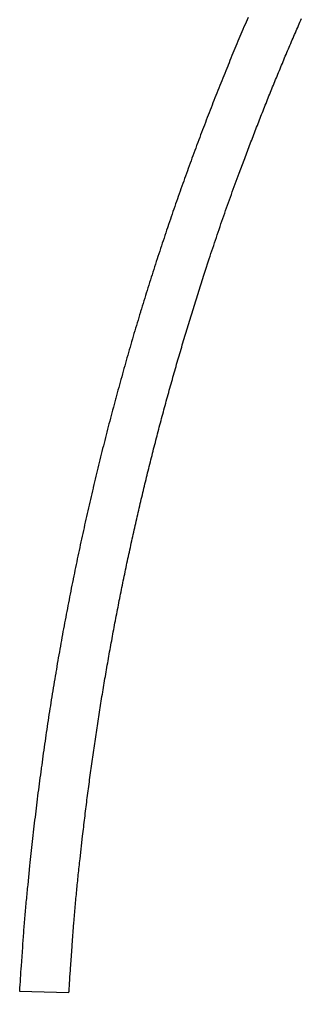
# Model space of a CAD drawing. Extents: x -7325 to -371, y -3238 to 133.
# Drawn here: x -5355.1 to -5274.1, y -1911.4 to -1632.3 of the extents above; entities that cross this region are included whole.
import ezdxf

# ---------------------------------------------------------------- set-up
doc = ezdxf.new("R2010")
doc.units = 0
doc.header["$MEASUREMENT"] = 0
doc.layers.add('NAILERS', color=7, linetype='CONTINUOUS')

msp = doc.modelspace()

# ---------------------------------------------------------------- linework, layer by layer
at = {"layer": 'NAILERS'}
msp.add_lwpolyline([(-5289.46, -1631.71), (-5289.76, -1632.39), (-5290.05, -1633.08), (-5290.34, -1633.76), (-5290.64, -1634.44), (-5290.93, -1635.13), (-5291.22, -1635.81), (-5291.51, -1636.5), (-5291.8, -1637.18), (-5292.09, -1637.87), (-5292.38, -1638.55), (-5292.66, -1639.24), (-5292.95, -1639.92), (-5293.24, -1640.61), (-5293.52, -1641.3), (-5293.81, -1641.98), (-5294.09, -1642.67), (-5294.38, -1643.36), (-5294.66, -1644.05), (-5294.94, -1644.73), (-5295.22, -1645.42), (-5295.32, -1645.65), (-5295.6, -1646.35), (-5295.89, -1647.05), (-5296.17, -1647.75), (-5296.46, -1648.46), (-5296.74, -1649.16), (-5297.03, -1649.87), (-5297.31, -1650.57), (-5297.59, -1651.27), (-5297.87, -1651.98), (-5298.15, -1652.68), (-5298.43, -1653.39), (-5298.71, -1654.09), (-5298.99, -1654.8), (-5299.27, -1655.51), (-5299.55, -1656.21), (-5299.82, -1656.92), (-5300.1, -1657.63), (-5300.37, -1658.33), (-5300.65, -1659.04), (-5300.92, -1659.75), (-5301.2, -1660.46), (-5301.47, -1661.16), (-5301.74, -1661.87), (-5302.01, -1662.58), (-5302.28, -1663.29), (-5302.55, -1664), (-5302.82, -1664.71), (-5303.09, -1665.42), (-5303.36, -1666.13), (-5303.62, -1666.84), (-5303.89, -1667.55), (-5304.16, -1668.26), (-5304.24, -1668.48), (-5304.51, -1669.21), (-5304.78, -1669.93), (-5305.05, -1670.66), (-5305.31, -1671.38), (-5305.58, -1672.11), (-5305.85, -1672.83), (-5306.11, -1673.56), (-5306.38, -1674.29), (-5306.64, -1675.02), (-5306.91, -1675.74), (-5307.17, -1676.47), (-5307.43, -1677.2), (-5307.7, -1677.93), (-5307.96, -1678.65), (-5308.22, -1679.38), (-5308.48, -1680.11), (-5308.74, -1680.84), (-5308.99, -1681.57), (-5309.25, -1682.3), (-5309.51, -1683.03), (-5309.76, -1683.76), (-5310.02, -1684.49), (-5310.27, -1685.22), (-5310.53, -1685.95), (-5310.78, -1686.68), (-5311.03, -1687.41), (-5311.29, -1688.14), (-5311.54, -1688.88), (-5311.79, -1689.61), (-5312.04, -1690.34), (-5312.29, -1691.07), (-5312.53, -1691.8), (-5312.61, -1692.03), (-5312.86, -1692.77), (-5313.11, -1693.52), (-5313.36, -1694.27), (-5313.61, -1695.01), (-5313.86, -1695.76), (-5314.11, -1696.51), (-5314.36, -1697.26), (-5314.61, -1698.01), (-5314.85, -1698.76), (-5315.1, -1699.5), (-5315.34, -1700.25), (-5315.59, -1701), (-5315.83, -1701.75), (-5316.07, -1702.5), (-5316.32, -1703.25), (-5316.56, -1704), (-5316.8, -1704.75), (-5317.04, -1705.5), (-5317.28, -1706.26), (-5317.51, -1707.01), (-5317.75, -1707.76), (-5317.99, -1708.51), (-5318.23, -1709.26), (-5318.46, -1710.01), (-5318.7, -1710.77), (-5318.93, -1711.52), (-5319.16, -1712.27), (-5319.4, -1713.03), (-5319.63, -1713.78), (-5319.86, -1714.53), (-5320.09, -1715.29), (-5320.32, -1716.04), (-5320.39, -1716.26), (-5320.62, -1717.03), (-5320.85, -1717.8), (-5321.08, -1718.57), (-5321.31, -1719.34), (-5321.54, -1720.1), (-5321.77, -1720.87), (-5322, -1721.64), (-5322.23, -1722.41), (-5322.46, -1723.18), (-5322.68, -1723.95), (-5322.91, -1724.72), (-5323.13, -1725.49), (-5323.36, -1726.26), (-5323.58, -1727.04), (-5323.8, -1727.81), (-5324.02, -1728.58), (-5324.24, -1729.35), (-5324.46, -1730.12), (-5324.68, -1730.89), (-5324.9, -1731.67), (-5325.12, -1732.44), (-5325.34, -1733.21), (-5325.55, -1733.98), (-5325.77, -1734.76), (-5325.98, -1735.53), (-5326.2, -1736.3), (-5326.41, -1737.08), (-5326.62, -1737.85), (-5326.84, -1738.63), (-5327.05, -1739.4), (-5327.26, -1740.18), (-5327.47, -1740.95), (-5327.53, -1741.17), (-5327.74, -1741.96), (-5327.95, -1742.75), (-5328.16, -1743.54), (-5328.37, -1744.33), (-5328.58, -1745.12), (-5328.79, -1745.91), (-5329, -1746.7), (-5329.2, -1747.49), (-5329.41, -1748.28), (-5329.62, -1749.07), (-5329.82, -1749.86), (-5330.02, -1750.65), (-5330.23, -1751.44), (-5330.43, -1752.24), (-5330.63, -1753.03), (-5330.83, -1753.82), (-5331.03, -1754.61), (-5331.23, -1755.4), (-5331.43, -1756.2), (-5331.63, -1756.99), (-5331.82, -1757.78), (-5332.02, -1758.58), (-5332.21, -1759.37), (-5332.41, -1760.16), (-5332.6, -1760.96), (-5332.8, -1761.75), (-5332.99, -1762.54), (-5333.18, -1763.34), (-5333.37, -1764.13), (-5333.56, -1764.93), (-5333.75, -1765.72), (-5333.94, -1766.52), (-5333.99, -1766.74), (-5334.18, -1767.55), (-5334.37, -1768.36), (-5334.56, -1769.17), (-5334.75, -1769.98), (-5334.93, -1770.79), (-5335.12, -1771.6), (-5335.31, -1772.41), (-5335.49, -1773.22), (-5335.68, -1774.03), (-5335.86, -1774.84), (-5336.04, -1775.65), (-5336.22, -1776.46), (-5336.4, -1777.28), (-5336.58, -1778.09), (-5336.76, -1778.9), (-5336.94, -1779.71), (-5337.12, -1780.52), (-5337.3, -1781.34), (-5337.47, -1782.15), (-5337.65, -1782.96), (-5337.82, -1783.77), (-5337.99, -1784.59), (-5338.17, -1785.4), (-5338.34, -1786.21), (-5338.51, -1787.03), (-5338.68, -1787.84), (-5338.85, -1788.65), (-5339.02, -1789.47), (-5339.19, -1790.28), (-5339.35, -1791.1), (-5339.52, -1791.91), (-5339.69, -1792.73), (-5339.73, -1792.95), (-5339.9, -1793.78), (-5340.07, -1794.61), (-5340.23, -1795.44), (-5340.4, -1796.27), (-5340.56, -1797.1), (-5340.72, -1797.93), (-5340.89, -1798.76), (-5341.05, -1799.59), (-5341.21, -1800.42), (-5341.37, -1801.25), (-5341.53, -1802.08), (-5341.69, -1802.91), (-5341.84, -1803.74), (-5342, -1804.57), (-5342.16, -1805.4), (-5342.31, -1806.24), (-5342.46, -1807.07), (-5342.62, -1807.9), (-5342.77, -1808.73), (-5342.92, -1809.56), (-5343.07, -1810.4), (-5343.22, -1811.23), (-5343.37, -1812.06), (-5343.52, -1812.89), (-5343.67, -1813.73), (-5343.81, -1814.56), (-5343.96, -1815.39), (-5344.1, -1816.22), (-5344.25, -1817.06), (-5344.39, -1817.89), (-5344.53, -1818.73), (-5344.67, -1819.56), (-5344.71, -1819.79), (-5344.86, -1820.64), (-5345, -1821.48), (-5345.14, -1822.33), (-5345.28, -1823.18), (-5345.42, -1824.03), (-5345.56, -1824.88), (-5345.7, -1825.73), (-5345.83, -1826.58), (-5345.97, -1827.43), (-5346.1, -1828.28), (-5346.24, -1829.13), (-5346.37, -1829.98), (-5346.5, -1830.83), (-5346.64, -1831.68), (-5346.77, -1832.53), (-5346.9, -1833.38), (-5347.03, -1834.23), (-5347.15, -1835.08), (-5347.28, -1835.93), (-5347.41, -1836.78), (-5347.53, -1837.63), (-5347.66, -1838.48), (-5347.78, -1839.33), (-5347.91, -1840.18), (-5348.03, -1841.04), (-5348.15, -1841.89), (-5348.27, -1842.74), (-5348.39, -1843.59), (-5348.51, -1844.44), (-5348.63, -1845.3), (-5348.74, -1846.15), (-5348.86, -1847), (-5348.89, -1847.23), (-5349.01, -1848.1), (-5349.12, -1848.97), (-5349.24, -1849.83), (-5349.35, -1850.7), (-5349.47, -1851.57), (-5349.58, -1852.44), (-5349.69, -1853.3), (-5349.8, -1854.17), (-5349.91, -1855.04), (-5350.02, -1855.91), (-5350.13, -1856.78), (-5350.24, -1857.64), (-5350.35, -1858.51), (-5350.45, -1859.38), (-5350.56, -1860.25), (-5350.66, -1861.12), (-5350.76, -1861.99), (-5350.86, -1862.86), (-5350.97, -1863.72), (-5351.07, -1864.59), (-5351.17, -1865.46), (-5351.26, -1866.33), (-5351.36, -1867.2), (-5351.46, -1868.07), (-5351.55, -1868.94), (-5351.65, -1869.81), (-5351.74, -1870.68), (-5351.84, -1871.55), (-5351.93, -1872.42), (-5352.02, -1873.29), (-5352.11, -1874.16), (-5352.2, -1875.03), (-5352.76, -1880.49), (-5352.82, -1881.05), (-5352.87, -1881.61), (-5352.93, -1882.17), (-5352.98, -1882.73), (-5353.04, -1883.29), (-5353.09, -1883.84), (-5353.14, -1884.4), (-5353.2, -1884.96), (-5353.25, -1885.52), (-5353.3, -1886.08), (-5353.35, -1886.64), (-5353.4, -1887.2), (-5353.45, -1887.76), (-5353.5, -1888.32), (-5353.55, -1888.88), (-5353.6, -1889.44), (-5353.65, -1890), (-5353.69, -1890.56), (-5353.74, -1891.12), (-5353.79, -1891.68), (-5353.83, -1892.24), (-5353.88, -1892.8), (-5353.92, -1893.36), (-5353.96, -1893.92), (-5354.01, -1894.48), (-5354.05, -1895.04), (-5354.09, -1895.6), (-5354.13, -1896.16), (-5354.17, -1896.72), (-5354.21, -1897.28), (-5354.25, -1897.84), (-5354.29, -1898.4), (-5354.66, -1903.76), (-5354.72, -1904.66), (-5354.78, -1905.56), (-5354.84, -1906.46), (-5354.9, -1907.37), (-5354.96, -1908.27), (-5355.02, -1909.17), (-5355.07, -1910.08), (-5355.13, -1910.98), (-5340.91, -1911.42), (-5340.9, -1911.31), (-5340.9, -1911.2), (-5340.89, -1911.09), (-5340.88, -1910.98), (-5340.84, -1910.43), (-5340.82, -1910.05), (-5340.79, -1909.67), (-5340.77, -1909.29), (-5340.74, -1908.91), (-5340.67, -1907.7), (-5340.64, -1907.21), (-5340.61, -1906.71), (-5340.58, -1906.22), (-5340.55, -1905.73), (-5340.51, -1905.24), (-5340.48, -1904.75), (-5340.45, -1904.25), (-5340.41, -1903.76), (-5340.36, -1903.11), (-5340.32, -1902.45), (-5340.27, -1901.8), (-5340.22, -1901.14), (-5340.17, -1900.48), (-5340.12, -1899.83), (-5340.07, -1899.17), (-5340.02, -1898.52), (-5339.97, -1897.86), (-5339.47, -1891.33), (-5339.43, -1890.76), (-5339.38, -1890.19), (-5339.34, -1889.62), (-5339.29, -1889.05), (-5339.24, -1888.47), (-5339.19, -1887.9), (-5339.15, -1887.33), (-5339.1, -1886.76), (-5339.05, -1886.19), (-5339, -1885.62), (-5338.95, -1885.04), (-5338.89, -1884.47), (-5338.84, -1883.9), (-5338.79, -1883.33), (-5338.74, -1882.76), (-5338.68, -1882.19), (-5338.63, -1881.62), (-5338.57, -1881.05), (-5338.51, -1880.48), (-5338.46, -1879.91), (-5338.4, -1879.33), (-5338.34, -1878.76), (-5338.28, -1878.19), (-5338.22, -1877.62), (-5338.16, -1877.05), (-5338.1, -1876.48), (-5338.04, -1875.91), (-5337.98, -1875.34), (-5337.92, -1874.77), (-5337.85, -1874.2), (-5337.79, -1873.63), (-5337.72, -1873.06), (-5336.98, -1866.54), (-5336.9, -1865.89), (-5336.83, -1865.24), (-5336.75, -1864.6), (-5336.68, -1863.95), (-5336.6, -1863.3), (-5336.52, -1862.65), (-5336.45, -1862), (-5336.37, -1861.36), (-5336.29, -1860.71), (-5336.21, -1860.06), (-5336.13, -1859.41), (-5336.05, -1858.77), (-5335.97, -1858.12), (-5335.89, -1857.47), (-5335.81, -1856.83), (-5335.73, -1856.18), (-5335.64, -1855.53), (-5335.56, -1854.88), (-5335.48, -1854.24), (-5335.39, -1853.59), (-5335.31, -1852.94), (-5335.22, -1852.3), (-5335.14, -1851.65), (-5335.05, -1851), (-5334.97, -1850.36), (-5334.88, -1849.71), (-5334.79, -1849.07), (-5334.7, -1848.42), (-5334.62, -1847.77), (-5334.53, -1847.13), (-5334.44, -1846.48), (-5334.35, -1845.84), (-5334.34, -1845.81), (-5334.25, -1845.16), (-5334.16, -1844.52), (-5334.07, -1843.88), (-5333.98, -1843.23), (-5333.89, -1842.59), (-5333.8, -1841.94), (-5333.7, -1841.3), (-5333.61, -1840.66), (-5333.51, -1840.01), (-5333.42, -1839.37), (-5333.32, -1838.73), (-5333.23, -1838.08), (-5333.13, -1837.44), (-5333.04, -1836.8), (-5332.94, -1836.15), (-5332.84, -1835.51), (-5332.74, -1834.87), (-5332.64, -1834.22), (-5332.54, -1833.58), (-5332.44, -1832.94), (-5332.34, -1832.29), (-5332.24, -1831.65), (-5332.14, -1831.01), (-5332.04, -1830.37), (-5331.94, -1829.72), (-5331.84, -1829.08), (-5331.73, -1828.44), (-5331.63, -1827.8), (-5331.52, -1827.15), (-5331.42, -1826.51), (-5331.31, -1825.87), (-5331.21, -1825.23), (-5331.21, -1825.2), (-5331.1, -1824.56), (-5330.99, -1823.92), (-5330.89, -1823.28), (-5330.78, -1822.64), (-5330.67, -1822), (-5330.56, -1821.36), (-5330.45, -1820.72), (-5330.34, -1820.08), (-5330.23, -1819.44), (-5330.12, -1818.81), (-5330.01, -1818.17), (-5329.9, -1817.53), (-5329.79, -1816.89), (-5329.68, -1816.25), (-5329.56, -1815.61), (-5329.45, -1814.97), (-5329.34, -1814.33), (-5329.22, -1813.69), (-5329.11, -1813.05), (-5328.99, -1812.41), (-5328.87, -1811.78), (-5328.76, -1811.14), (-5328.64, -1810.5), (-5328.52, -1809.86), (-5328.41, -1809.22), (-5328.29, -1808.58), (-5328.17, -1807.95), (-5328.05, -1807.31), (-5327.93, -1806.67), (-5327.81, -1806.03), (-5327.69, -1805.4), (-5327.57, -1804.76), (-5327.56, -1804.74), (-5327.44, -1804.1), (-5327.32, -1803.46), (-5327.2, -1802.83), (-5327.07, -1802.19), (-5326.95, -1801.56), (-5326.82, -1800.92), (-5326.7, -1800.28), (-5326.57, -1799.65), (-5326.45, -1799.01), (-5326.32, -1798.38), (-5326.2, -1797.74), (-5326.07, -1797.11), (-5325.94, -1796.47), (-5325.81, -1795.84), (-5325.68, -1795.2), (-5325.56, -1794.57), (-5325.43, -1793.94), (-5325.3, -1793.3), (-5325.17, -1792.67), (-5325.03, -1792.03), (-5324.9, -1791.4), (-5324.77, -1790.76), (-5324.64, -1790.13), (-5324.5, -1789.5), (-5324.37, -1788.86), (-5324.24, -1788.23), (-5324.1, -1787.6), (-5323.97, -1786.96), (-5323.83, -1786.33), (-5323.7, -1785.7), (-5323.56, -1785.06), (-5323.42, -1784.43), (-5323.42, -1784.41), (-5323.28, -1783.78), (-5323.14, -1783.15), (-5323, -1782.52), (-5322.86, -1781.89), (-5322.73, -1781.25), (-5322.59, -1780.62), (-5322.45, -1779.99), (-5322.3, -1779.36), (-5322.16, -1778.73), (-5322.02, -1778.1), (-5321.88, -1777.47), (-5321.74, -1776.84), (-5321.59, -1776.21), (-5321.45, -1775.58), (-5321.3, -1774.95), (-5321.16, -1774.32), (-5321.01, -1773.69), (-5320.87, -1773.06), (-5320.72, -1772.43), (-5320.58, -1771.8), (-5320.43, -1771.17), (-5320.28, -1770.54), (-5320.13, -1769.91), (-5319.98, -1769.29), (-5319.83, -1768.66), (-5319.68, -1768.03), (-5319.53, -1767.4), (-5319.38, -1766.77), (-5319.23, -1766.14), (-5319.08, -1765.51), (-5318.93, -1764.89), (-5318.78, -1764.26), (-5318.77, -1764.24), (-5318.62, -1763.61), (-5318.46, -1762.99), (-5318.31, -1762.36), (-5318.16, -1761.73), (-5318, -1761.11), (-5317.85, -1760.48), (-5317.69, -1759.86), (-5317.53, -1759.23), (-5317.38, -1758.6), (-5317.22, -1757.98), (-5317.06, -1757.35), (-5316.9, -1756.73), (-5316.74, -1756.1), (-5316.59, -1755.48), (-5316.43, -1754.85), (-5316.26, -1754.23), (-5316.1, -1753.6), (-5315.94, -1752.98), (-5315.78, -1752.35), (-5315.62, -1751.73), (-5315.46, -1751.11), (-5315.29, -1750.48), (-5315.13, -1749.86), (-5314.96, -1749.23), (-5314.8, -1748.61), (-5314.63, -1747.99), (-5314.47, -1747.36), (-5314.3, -1746.74), (-5314.13, -1746.12), (-5313.97, -1745.49), (-5313.8, -1744.87), (-5313.63, -1744.25), (-5313.63, -1744.23), (-5313.46, -1743.61), (-5313.29, -1742.99), (-5313.12, -1742.37), (-5312.95, -1741.75), (-5312.78, -1741.13), (-5312.61, -1740.51), (-5312.44, -1739.88), (-5312.27, -1739.26), (-5312.09, -1738.64), (-5311.92, -1738.02), (-5311.75, -1737.4), (-5311.57, -1736.78), (-5311.4, -1736.16), (-5311.22, -1735.54), (-5311.05, -1734.92), (-5310.87, -1734.3), (-5310.7, -1733.69), (-5310.52, -1733.07), (-5310.34, -1732.45), (-5310.16, -1731.83), (-5309.98, -1731.21), (-5309.81, -1730.59), (-5309.63, -1729.97), (-5309.45, -1729.35), (-5309.27, -1728.74), (-5309.09, -1728.12), (-5308.9, -1727.5), (-5308.72, -1726.88), (-5308.54, -1726.26), (-5308.36, -1725.65), (-5308.17, -1725.03), (-5307.99, -1724.41), (-5307.81, -1723.8), (-5307.62, -1723.18), (-5307.44, -1722.56), (-5307.25, -1721.95), (-5307.06, -1721.33), (-5306.88, -1720.71), (-5306.69, -1720.1), (-5306.5, -1719.48), (-5306.31, -1718.86), (-5306.13, -1718.25), (-5305.94, -1717.63), (-5305.75, -1717.02), (-5305.56, -1716.4), (-5305.37, -1715.79), (-5305.17, -1715.17), (-5304.98, -1714.56), (-5304.79, -1713.94), (-5304.6, -1713.33), (-5304.4, -1712.72), (-5304.21, -1712.1), (-5304.02, -1711.49), (-5303.82, -1710.87), (-5303.63, -1710.26), (-5303.43, -1709.65), (-5303.24, -1709.03), (-5303.04, -1708.42), (-5302.84, -1707.81), (-5302.64, -1707.19), (-5302.45, -1706.58), (-5302.25, -1705.97), (-5302.05, -1705.36), (-5301.85, -1704.74), (-5300.62, -1700.99), (-5300.37, -1700.21), (-5300.12, -1699.44), (-5299.86, -1698.67), (-5299.61, -1697.9), (-5299.35, -1697.13), (-5299.09, -1696.35), (-5298.83, -1695.58), (-5298.57, -1694.81), (-5298.31, -1694.04), (-5298.05, -1693.27), (-5297.79, -1692.5), (-5297.52, -1691.73), (-5297.26, -1690.96), (-5296.99, -1690.19), (-5296.72, -1689.43), (-5296.45, -1688.66), (-5296.19, -1687.89), (-5295.92, -1687.12), (-5295.64, -1686.36), (-5295.37, -1685.59), (-5295.1, -1684.82), (-5294.82, -1684.06), (-5294.55, -1683.29), (-5294.27, -1682.53), (-5294, -1681.76), (-5293.72, -1681), (-5293.44, -1680.23), (-5293.16, -1679.47), (-5292.88, -1678.71), (-5292.59, -1677.94), (-5292.31, -1677.18), (-5292.03, -1676.42), (-5290.63, -1672.68), (-5290.43, -1672.16), (-5290.23, -1671.63), (-5290.03, -1671.1), (-5289.84, -1670.57), (-5289.64, -1670.04), (-5289.44, -1669.51), (-5289.24, -1668.99), (-5289.04, -1668.46), (-5288.84, -1667.93), (-5288.63, -1667.41), (-5288.43, -1666.88), (-5288.23, -1666.35), (-5288.03, -1665.82), (-5287.83, -1665.3), (-5287.62, -1664.77), (-5287.42, -1664.25), (-5287.22, -1663.72), (-5287.01, -1663.19), (-5286.81, -1662.67), (-5286.6, -1662.14), (-5286.4, -1661.62), (-5286.19, -1661.09), (-5285.98, -1660.57), (-5285.78, -1660.04), (-5285.57, -1659.52), (-5285.36, -1658.99), (-5285.16, -1658.47), (-5284.95, -1657.94), (-5284.74, -1657.42), (-5284.53, -1656.89), (-5284.32, -1656.37), (-5284.11, -1655.84), (-5284.09, -1655.79), (-5283.88, -1655.27), (-5283.67, -1654.75), (-5283.46, -1654.23), (-5283.25, -1653.71), (-5283.04, -1653.19), (-5282.83, -1652.67), (-5282.62, -1652.15), (-5282.41, -1651.63), (-5282.2, -1651.11), (-5281.99, -1650.59), (-5281.78, -1650.07), (-5281.56, -1649.55), (-5281.35, -1649.04), (-5281.14, -1648.52), (-5280.92, -1648), (-5280.71, -1647.48), (-5280.49, -1646.96), (-5280.28, -1646.45), (-5280.06, -1645.93), (-5279.85, -1645.41), (-5279.63, -1644.89), (-5279.42, -1644.38), (-5279.2, -1643.86), (-5278.98, -1643.34), (-5278.77, -1642.83), (-5278.55, -1642.31), (-5278.33, -1641.8), (-5278.11, -1641.28), (-5277.89, -1640.76), (-5277.67, -1640.25), (-5277.45, -1639.73), (-5277.23, -1639.22), (-5277.21, -1639.16), (-5276.99, -1638.65), (-5276.77, -1638.14), (-5276.55, -1637.63), (-5276.33, -1637.11), (-5276.11, -1636.6), (-5275.89, -1636.09), (-5275.67, -1635.58), (-5275.45, -1635.07), (-5275.22, -1634.56), (-5275, -1634.05), (-5274.78, -1633.54), (-5274.56, -1633.03), (-5274.33, -1632.52), (-5274.11, -1632.01)], dxfattribs=at)

doc.saveas('drawing.dxf')
